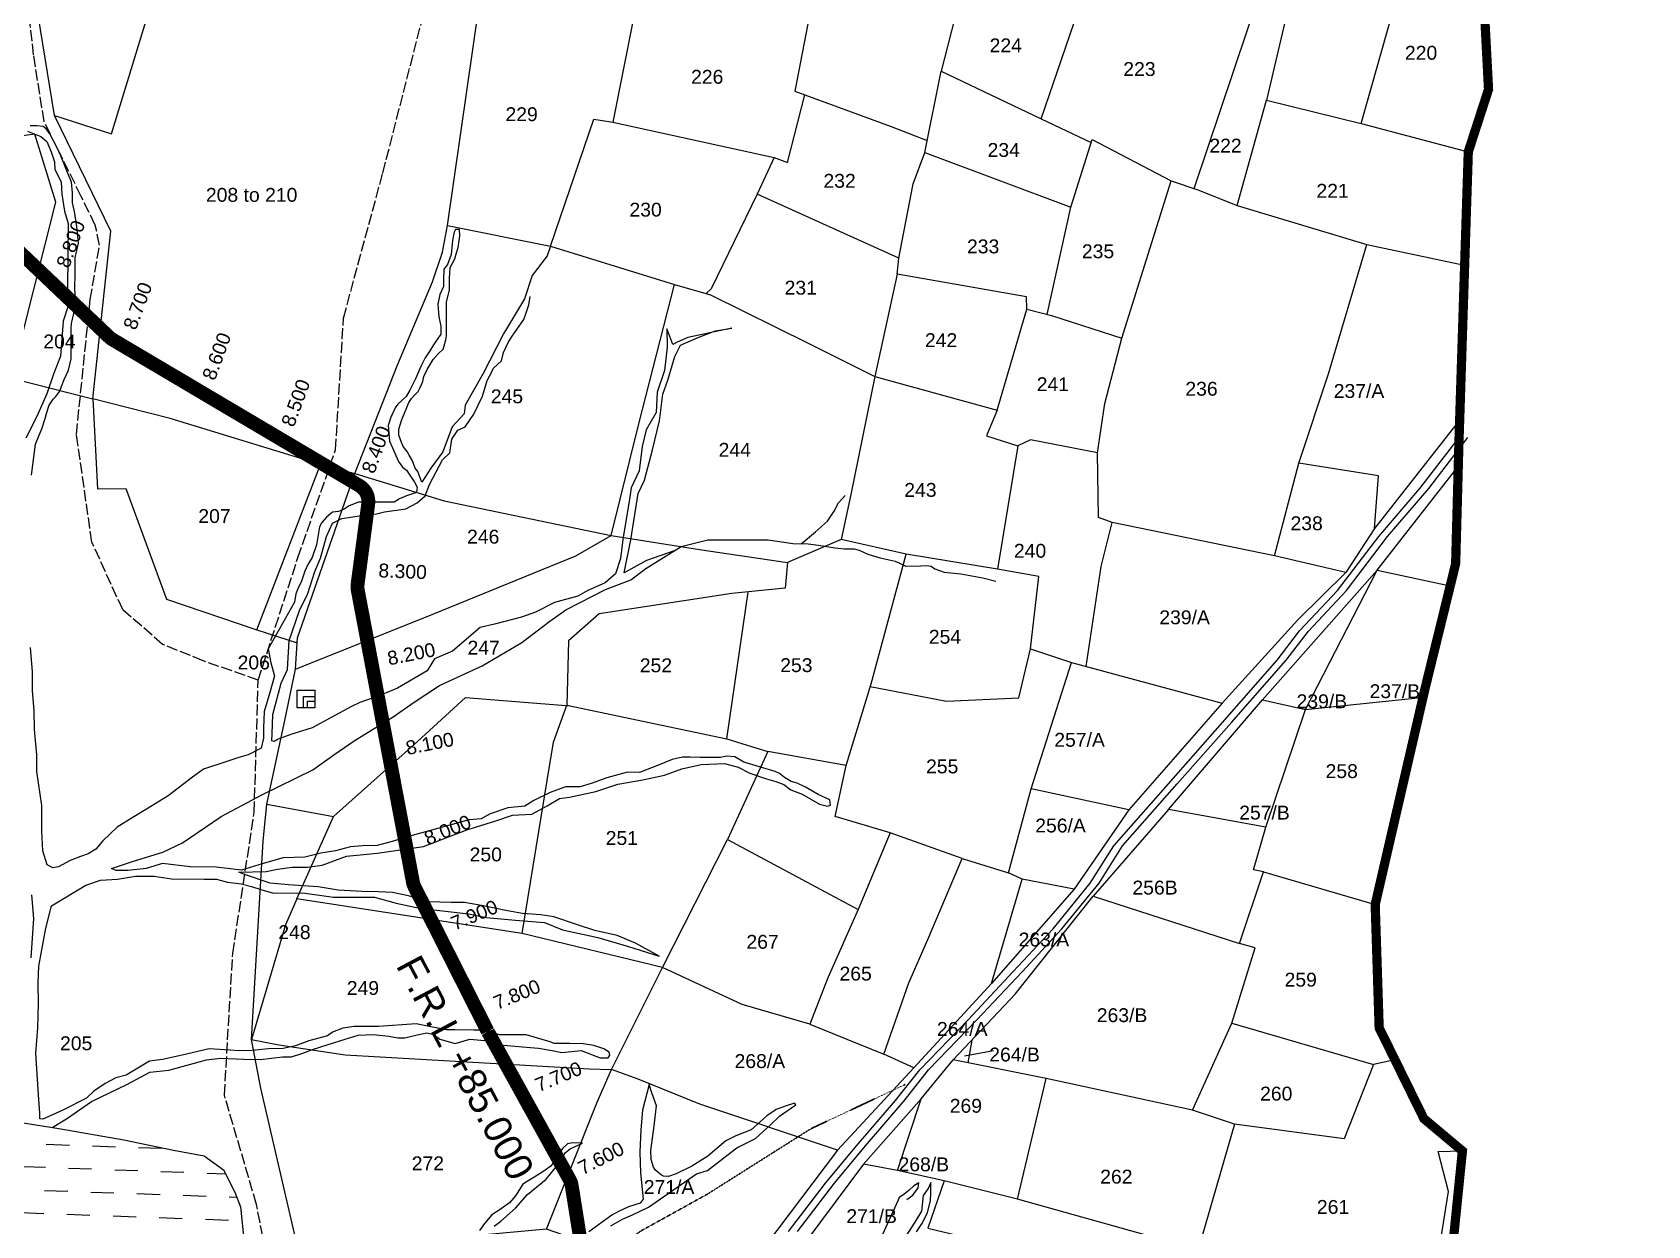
# Model space of a CAD drawing. Header units: inches. Extents: x 339104 to 349025, y 1581789 to 1595836.
# Drawn here: x 345108 to 346856, y 1591381 to 1592672 of the extents above; entities that cross this region are included whole.
import ezdxf

# ---------------------------------------------------------------- set-up
doc = ezdxf.new("R2010")
doc.units = ezdxf.units.IN
doc.header["$MEASUREMENT"] = 0
doc.header["$PDMODE"] = 32
doc.header["$PDSIZE"] = 5
for name, pattern in [('ACAD_ISO02W100', [15, 12, -3]), ('ACAD_ISO03W100', [30, 12, -18]), ('ACAD_ISO07W100', [3, 0, -3]), ('BORDER', [1.75, 0.5, -0.25, 0.5, -0.25, 0, -0.25])]:
    doc.linetypes.add(name, pattern=pattern)
for name, color, linetype in [('BLOCK', 7, 'Continuous'), ('CARTTRACK', 30, 'ACAD_ISO02W100'), ('NALA', 4, 'Continuous'), ('SQUAREWELL', 5, 'Continuous'), ('SURVEY_BND', 7, 'Continuous'), ('SURVEY_NO', 7, 'Continuous'), ('WATER_BODY', 4, 'Continuous')]:
    doc.layers.add(name, color=color, linetype=linetype)
for name, color, linetype, lineweight in [('FOOTPATH', 150, 'ACAD_ISO07W100', 30), ('ROAD', 1, 'Continuous', 25), ('VILL_BOUNDARY', 6, 'BORDER', 30)]:
    doc.layers.add(name, color=color, linetype=linetype, lineweight=lineweight)
doc.styles.get("Standard").update_dxf_attribs({"font": 'arial.ttf'})
doc.dimstyles.get("Standard").update_dxf_attribs({"dimtxt": 0.18, "dimasz": 0.18, "dimexe": 0.18, "dimexo": 0.0625, "dimgap": 0.09, "dimtad": 0, "dimtih": 1, "dimtoh": 1, "dimdec": 4, "dimzin": 0, "dimdsep": 46, "dimtxsty": 'Standard', "dimcen": 0.09, "dimadec": 0, "dimazin": 0, "dimtfac": 1, "dimtdec": 4, "dimtofl": 0, "dimtmove": 0, "dimatfit": 3, "dimfxl": 0, "dimtolj": 1, "dimtzin": 0, "dimarcsym": 0})

msp = doc.modelspace()

# ---------------------------------------------------------------- hatches: boundary and pattern name
at = {"layer": 'WATER_BODY', "linetype": 'ByBlock'}
h = msp.add_hatch(dxfattribs=at)
h.set_pattern_fill('DASH', color=256, scale=200, angle=177.9590255, style=0)
h.paths.add_polyline_path([(344964.6, 1591129.5), (344996, 1591088), (345027.7, 1591065.9), (345091.2, 1591058.7), (345186.1, 1591036.4), (345286.1, 1591023.6), (345344.1, 1591019.9), (345353.1, 1591025.4), (345355.7, 1591049.9), (345355.7, 1591068.3), (345361.4, 1591114.8), (345356.5, 1591164.7), (345344.2, 1591229.5), (345344.3, 1591254), (345342.4, 1591309), (345333.2, 1591400.8), (345326.8, 1591416.8), (345314.5, 1591441), (345293.6, 1591456.2), (345260.6, 1591462.1), (345206.9, 1591473.6), (345136.3, 1591485.8), (345088.8, 1591493.2), (345060.3, 1591498.9), (345001.1, 1591514.7), (344976.5, 1591509.5), (344962.5, 1591494.2), (344936.4, 1591464.7), (344914.3, 1591428.8), (344898.6, 1591400.2), (344869.2, 1591376.9), (344857.2, 1591360.5), (344857.2, 1591342), (344860.6, 1591305.6), (344874.1, 1591286.3), (344893.5, 1591251.8), (344926.3, 1591192.5)])
h.paths.add_polyline_path([(344933, 1591350.7), (345338.1, 1591349.4), (345338.3, 1591404.2), (344933.1, 1591405.5)], flags=24)

# ---------------------------------------------------------------- linework, layer by layer
at = {"layer": 'BLOCK', "color": 1, "const_width": 15}
msp.add_lwpolyline([(345083.9, 1592444.1), (345191, 1592342.4, 0.05624), (345194.6, 1592339.7), (345461.7, 1592181.6, -0.300658), (345471.3, 1592161.7), (345459.8, 1592074.8, 0.07986), (345460, 1592068.5), (345519.7, 1591752.5, 0.07066), (345521.5, 1591747.2), (345600.6, 1591590.9, 0.009051), (345601, 1591590.3), (345689.3, 1591430.5, -0.08697), (345691.6, 1591424), (345733.1, 1591163.3, -0.023041)], format="xyb", dxfattribs=at)
at = {"layer": 'BLOCK', "color": 2}
for p in [(345126.9, 1592403.3), (345200.7, 1592336.1), (345286.7, 1592285.2), (345372.8, 1592234.2), (345458.8, 1592183.3), (345461.7, 1592089.1), (345474.7, 1591990.6), (345493.2, 1591892.4), (345511.8, 1591794.1), (345545, 1591700.8), (345590.2, 1591611.6), (345637.8, 1591523.6), (345686.2, 1591436.1)]:
    msp.add_point(p, dxfattribs=at)
at = {"layer": 'CARTTRACK'}
for points in [[(345352.2, 1591971), (345292.7, 1591992), (345248.7, 1592009.8), (345205.5, 1592047.4), (345172.2, 1592120.4), (345155.4, 1592237.1), (345170.4, 1592383), (345180.4, 1592442), (345175.9, 1592463.7), (345160.6, 1592494.8), (345120.4, 1592575.8), (345109.1, 1592647.9), (345096.6, 1592758.2), (345072.4, 1592886.6), (345056.3, 1592973.8), (345038.3, 1593107.1), (345033.1, 1593146.6), (344987.1, 1593258.8), (344978.7, 1593282.7)], [(345371.4, 1591295.3), (345350.4, 1591403.5), (345315.6, 1591521.9), (345324.7, 1591675.3), (345347.9, 1591827.7), (345352.2, 1591971), (345395.2, 1592103.8), (345436, 1592220.4), (345444.5, 1592362.9), (345487.1, 1592520), (345536.8, 1592713.7)]]:
    msp.add_lwpolyline(points, dxfattribs=at)
at = {"layer": 'FOOTPATH', "ltscale": 0.0001}
msp.add_lwpolyline([(345525.8, 1591205.2), (345566.2, 1591239.1), (345680.7, 1591311.1), (345765.9, 1591374.5), (345838.2, 1591414.5), (345950.4, 1591485.4), (346033.3, 1591524.3), (346052.5, 1591533.3)], dxfattribs=at)
at = {"layer": 'NALA'}
for points in [[(345102.6, 1592565.2), (345116.9, 1592559.4), (345123.4, 1592554.2), (345128, 1592542.9), (345131.6, 1592532.3), (345132, 1592523.8), (345138.8, 1592510.4), (345139.5, 1592497), (345142.6, 1592478.8), (345146.4, 1592465.5), (345145.6, 1592394.9), (345146.4, 1592376.1), (345141.1, 1592359.5), (345138.1, 1592321.8), (345130.6, 1592302.4), (345123.3, 1592281), (345112.1, 1592255.8), (345100.7, 1592232.9)], [(345106.9, 1592193.1), (345111.1, 1592226.7), (345115.1, 1592236.4), (345117.9, 1592243.3), (345121.5, 1592254.2), (345122.9, 1592259.9), (345126.1, 1592268.9), (345130.4, 1592275.2), (345133.2, 1592278), (345137.3, 1592284), (345139.8, 1592290), (345142.3, 1592296.5), (345146.8, 1592306.8), (345149.7, 1592318.8), (345149.7, 1592338), (345149.8, 1592351.4), (345150, 1592357.1), (345152.5, 1592368), (345154.5, 1592379.1), (345153.8, 1592396.1), (345153.9, 1592410.4), (345153.9, 1592428.4), (345157.7, 1592444), (345156, 1592462.1), (345153.4, 1592478.4), (345151.3, 1592487.6), (345151.1, 1592498.7), (345150.1, 1592510), (345145.2, 1592522.4), (345138.5, 1592538.6), (345134.6, 1592547.3), (345130.6, 1592554.9), (345126.7, 1592562.5), (345122.7, 1592568), (345119.5, 1592570.3), (345112.6, 1592571), (345105.5, 1592571.2)], [(345668.6, 1592440.8), (345665.1, 1592430.4), (345648.8, 1592409), (345640.4, 1592384), (345617.9, 1592346.1), (345595.7, 1592303.2), (345576.4, 1592268.9), (345575.3, 1592259.2), (345562.2, 1592245.3), (345552.1, 1592218.4), (345539.1, 1592200.7), (345529.5, 1592185.5), (345526.7, 1592191.9), (345524.9, 1592196.9), (345522.1, 1592200.7), (345519.2, 1592208.5), (345515.8, 1592214.5), (345513.4, 1592218.5), (345509.2, 1592224), (345507.3, 1592228.4), (345504.5, 1592236.4), (345504.5, 1592242.6), (345507.7, 1592253.1), (345512.3, 1592264.5), (345515.2, 1592271.6), (345518, 1592276), (345521.2, 1592279.2), (345525.4, 1592283.4), (345527.4, 1592287.7), (345530.6, 1592294.5), (345531.6, 1592299.7), (345535, 1592307.4), (345541.7, 1592318.3), (345546.9, 1592324.2), (345552.3, 1592329.4), (345553.7, 1592332.8), (345555.3, 1592339.6), (345556.1, 1592343.9), (345556.1, 1592351.3), (345556.2, 1592358.3), (345556.2, 1592366.7), (345556.2, 1592373), (345556.2, 1592380.4), (345559.3, 1592393.5), (345559.3, 1592405.7), (345560.2, 1592417.6), (345565.2, 1592427.2), (345566.8, 1592433.5), (345568.6, 1592439.5), (345570.6, 1592451.9), (345570.1, 1592459), (345565.9, 1592459), (345564.3, 1592456.1), (345563.5, 1592452.7), (345562.4, 1592446.9), (345561.2, 1592432), (345557.2, 1592421), (345553, 1592415.8), (345552.9, 1592404.3), (345552.9, 1592397.1), (345548.7, 1592388.6), (345546.5, 1592378.1), (345547.6, 1592364.3), (345549.8, 1592354.2), (345549.8, 1592345.6), (345546.1, 1592339.8), (345541.9, 1592333.9), (345537.9, 1592327.7), (345533.1, 1592320), (345528.1, 1592310.5), (345522.6, 1592297.3), (345516.4, 1592285), (345512.4, 1592278.2), (345503.4, 1592269.7), (345500.4, 1592265.7), (345497.2, 1592258.5), (345496, 1592256.8), (345492.9, 1592246.9), (345494.5, 1592229.8), (345497.7, 1592222.6), (345501.2, 1592214.2), (345504.2, 1592207.6), (345508.4, 1592201.6), (345512.6, 1592198.4), (345521.3, 1592185.5), (345524.3, 1592179.9), (345523.5, 1592174.1), (345512.7, 1592170.6), (345505.1, 1592167.4), (345499.5, 1592163.8), (345471.5, 1592163.9), (345460.9, 1592163.9), (345450.7, 1592159.6), (345445.3, 1592156), (345439, 1592153.8), (345432.6, 1592152.9), (345426.2, 1592147.5), (345421, 1592141.9), (345418.6, 1592137.2), (345415.5, 1592117.5), (345410.6, 1592103.8), (345405.8, 1592096.2), (345402.8, 1592089.2), (345398.6, 1592077.3), (345396, 1592071.7), (345393, 1592064.6), (345391.5, 1592055.6), (345375.2, 1592026.6), (345367.6, 1592013.1), (345363, 1592004.9), (345366, 1591989.7), (345369.9, 1591975.9), (345364.9, 1591957.8), (345358.6, 1591937.1), (345358, 1591919.6), (345357.9, 1591908.2), (345355.5, 1591897.6), (345341.5, 1591890.4), (345331.3, 1591887.2), (345318.1, 1591883.1), (345293, 1591874.8), (345281.2, 1591866), (345254.7, 1591845.7), (345231.3, 1591831.4), (345215.7, 1591821.9), (345199.7, 1591812), (345184.1, 1591797), (345176.4, 1591788.1), (345168, 1591783.1), (345159.9, 1591780.3), (345148.5, 1591776), (345136.1, 1591768.9), (345129.9, 1591767.9), (345123.9, 1591771.1), (345119.2, 1591786.4), (345118, 1591807.8), (345118.1, 1591835.2), (345112.4, 1591872.3), (345112.5, 1591890.2), (345110, 1591917.5), (345109.8, 1591937.9), (345107.9, 1591960), (345108, 1591979.9), (345105.9, 1592006.3)], [(345802.5, 1592111), (345772.7, 1592100.7), (345748.5, 1592087.4), (345755.6, 1592122.9), (345763.7, 1592173), (345770.5, 1592187.5), (345779.2, 1592220.5), (345786.5, 1592251.8), (345790.2, 1592280.5), (345795.5, 1592295.9), (345803.1, 1592321.6), (345809.4, 1592333.7), (345829.3, 1592342.4), (345847.3, 1592349.2), (345865, 1592352.1), (345817.3, 1592342), (345805.8, 1592336.8), (345800.9, 1592334.3), (345798.8, 1592340.2), (345796.8, 1592346.1), (345794.5, 1592351.2), (345795, 1592331.4), (345792.2, 1592306.1), (345784.1, 1592282.9), (345782.9, 1592260.8), (345772.1, 1592241.9), (345767.9, 1592224.1), (345764.6, 1592197.7), (345756.1, 1592179.4), (345754, 1592166.9), (345747, 1592123.5), (345744.3, 1592102.8), (345739, 1592086.2), (345727.7, 1592076.4), (345709.2, 1592068.1), (345698.2, 1592062), (345672.9, 1592055), (345652.4, 1592044.5), (345637.1, 1592039.4), (345608, 1592031.6), (345592.6, 1592028), (345562.7, 1592002.3), (345543.1, 1591994), (345535, 1591981), (345503.1, 1591962.3), (345483.9, 1591954.3), (345462.1, 1591946.7), (345453.2, 1591942.5), (345410.6, 1591919.6), (345387.6, 1591912.4), (345374, 1591907.2), (345369.4, 1591904.8), (345366.9, 1591905.3), (345367.2, 1591912.8), (345368.1, 1591934), (345377.2, 1591967.9), (345384, 1591982.5), (345385.9, 1592014.1), (345397, 1592046.3), (345405.8, 1592065), (345413.4, 1592088.6), (345419.8, 1592103.2), (345426.3, 1592126.7), (345432.6, 1592141.1), (345442.8, 1592146.2), (345463.9, 1592149.2), (345480.1, 1592151.2), (345488.9, 1592153.2), (345512, 1592156.5), (345524.4, 1592163.1), (345533.1, 1592170.5), (345537.5, 1592182.8), (345551.9, 1592209.4), (345559.6, 1592217.3), (345561.7, 1592232), (345568.2, 1592241.5), (345576.2, 1592245.3), (345585.5, 1592259), (345595, 1592278.5), (345600, 1592295.4), (345605.2, 1592304.9), (345606.5, 1592308.5), (345615.7, 1592316.9), (345617.6, 1592325.6), (345622.7, 1592336.4), (345627.1, 1592343.3), (345639.8, 1592361.6), (345642.4, 1592368.8), (345645.2, 1592377.3), (345646.5, 1592386.5)], [(345940.1, 1592118.8), (345955.4, 1592131.5), (345968.4, 1592143.3), (345975.7, 1592153.9), (345980.3, 1592163.1), (345987.5, 1592171)], [(345129.2, 1591486.9), (345144.8, 1591496.3), (345171.7, 1591514.9), (345209.9, 1591533.3), (345234.8, 1591546.6), (345255.5, 1591548.7), (345296.1, 1591560), (345311.5, 1591561.9), (345336.6, 1591560.9), (345354.6, 1591560.5), (345378.7, 1591563.2), (345388.1, 1591563.2), (345400.6, 1591567.2), (345411.1, 1591571.3), (345428, 1591576.8), (345446.5, 1591582.6), (345460.4, 1591586.8), (345477.2, 1591587.5), (345493.7, 1591585.8), (345503.3, 1591583.9), (345510.9, 1591583.9), (345524.4, 1591587), (345534.6, 1591589.4), (345542.2, 1591587.5), (345548.7, 1591582.5), (345565.4, 1591577.9), (345581.3, 1591582.4), (345597.2, 1591581.1), (345613.5, 1591576.2), (345638.5, 1591574.3), (345655.8, 1591572.8), (345670.4, 1591570.3), (345680.8, 1591567.9), (345702, 1591570.2), (345722.4, 1591562.4), (345731.1, 1591562.4), (345732.7, 1591565), (345732, 1591568.3), (345726.3, 1591571.8), (345715.6, 1591575.7), (345703.9, 1591577.4), (345689.5, 1591577.8), (345672.6, 1591577.9), (345668.4, 1591579.4), (345642.2, 1591587.1), (345626.9, 1591587.3), (345613, 1591587.3), (345601, 1591591.4), (345592.3, 1591592), (345585.6, 1591592), (345564.9, 1591592.5), (345555.8, 1591592.7), (345546.8, 1591594.4), (345537.2, 1591596.2), (345523.3, 1591599.2), (345482.3, 1591596.2), (345470.2, 1591596.1), (345456.2, 1591596.1), (345443.9, 1591594.3), (345432.6, 1591589.9), (345427.1, 1591586), (345406.9, 1591580.6), (345392.5, 1591575.2), (345379.4, 1591572.2), (345363.2, 1591572), (345345.7, 1591570), (345330.9, 1591569.8), (345321.8, 1591570.7), (345299, 1591572), (345269.9, 1591565.2), (345248.5, 1591560.3), (345234.6, 1591558.5), (345209.3, 1591543.5), (345198, 1591540.6), (345186.4, 1591534.6), (345174.3, 1591526.2), (345166.2, 1591518.5), (345140.6, 1591505.5), (345119.1, 1591496), (345116, 1591496.2), (345116, 1591502.3), (345114.4, 1591522), (345111.4, 1591567.1), (345113.6, 1591594.7), (345114.3, 1591620.8), (345114.2, 1591643.5), (345114.6, 1591661.3), (345122.3, 1591702.5), (345128.4, 1591726.8), (345165.5, 1591749.2), (345181.5, 1591754.4), (345200, 1591755.6), (345219.5, 1591759), (345239.7, 1591759), (345258.4, 1591756), (345293.7, 1591755.7), (345307, 1591755.6), (345318.9, 1591752.3), (345333.8, 1591750.6), (345344.8, 1591747.8), (345355.2, 1591744.3), (345368.9, 1591740.5), (345400.4, 1591740.8), (345433.7, 1591736.1), (345478, 1591736), (345501.6, 1591729.5), (345527, 1591724.2), (345579.8, 1591718), (345599.1, 1591714), (345630.9, 1591711.2), (345662, 1591708.6), (345681.8, 1591700.9), (345719.8, 1591692.4), (345752.9, 1591682.7), (345786.1, 1591672.2), (345760.8, 1591686.2), (345740.8, 1591694.8), (345716.5, 1591699.9), (345697.8, 1591706.1), (345672.3, 1591714.7), (345658, 1591716.9), (345638.2, 1591718.4), (345622, 1591721.5), (345593.8, 1591727.3), (345575.5, 1591730.2), (345561.2, 1591730.3), (345536.7, 1591731.2), (345515.1, 1591737.7), (345497.6, 1591741.3), (345482.5, 1591742.1), (345464.6, 1591742.2), (345438.8, 1591743.7), (345417.1, 1591747.3), (345384.9, 1591749.5), (345365.3, 1591751.4), (345338.5, 1591760.3), (345331.3, 1591763.2), (345360.8, 1591764.1), (345373.1, 1591766.6), (345389.1, 1591768.6), (345405.7, 1591768.6), (345421.5, 1591770.8), (345447.8, 1591780.6), (345480.9, 1591783.8), (345531.2, 1591791.1), (345578, 1591809), (345609.4, 1591818.6), (345627.5, 1591824.8), (345648.3, 1591826.1), (345664.9, 1591835), (345678.3, 1591843.1), (345689.3, 1591844.5), (345717.8, 1591850.5), (345741.7, 1591858.3), (345768.6, 1591863), (345792.1, 1591868.1), (345810.7, 1591875), (345831.9, 1591879.7), (345856.9, 1591880.9), (345871.8, 1591876.7), (345884.3, 1591870.2), (345902.3, 1591864.3), (345912.5, 1591861.2), (345921.2, 1591858), (345928.9, 1591852.2), (345940.9, 1591847.7), (345959.8, 1591836.8), (345968.5, 1591834.5), (345971.6, 1591835.7), (345971.2, 1591841.6), (345958.5, 1591847.2), (345944.8, 1591855.3), (345935.5, 1591859.7), (345929.1, 1591861.4), (345922, 1591865.8), (345916.4, 1591870), (345911.8, 1591872.3), (345878.1, 1591882.2), (345868.1, 1591888.2), (345859.2, 1591888.7), (345852.5, 1591887.5), (345842.8, 1591887.5), (345830.3, 1591887.5), (345819.7, 1591887.6), (345811.4, 1591887.6), (345800.2, 1591885.1), (345784.5, 1591878.7), (345765.1, 1591871.1), (345752, 1591871.4), (345729.7, 1591865.2), (345712.7, 1591859.2), (345700.6, 1591855.5), (345685, 1591855.6), (345668.4, 1591849.4), (345650.6, 1591840.7), (345641, 1591834.7), (345622.5, 1591832.7), (345603.3, 1591826.3), (345593.6, 1591820.9), (345580.7, 1591819.7), (345514.8, 1591802), (345497.1, 1591796.4), (345481.1, 1591791.9), (345465.1, 1591791.8), (345452, 1591790.6), (345435.8, 1591786.4), (345420, 1591783.8), (345402.6, 1591779.6), (345379.3, 1591778.9), (345357.5, 1591772.5), (345334.2, 1591765.5), (345306.6, 1591768.7), (345278.5, 1591769), (345248.7, 1591772.7), (345230.8, 1591767.1), (345211.2, 1591765.1), (345198.3, 1591765.1), (345193.4, 1591767.2), (345217.3, 1591775), (345248.9, 1591784.7), (345270.1, 1591795), (345312.3, 1591823.3), (345356.7, 1591847.4), (345411.3, 1591873.9), (345434.2, 1591890.3), (345457.3, 1591906.2), (345498.4, 1591931.5), (345520.9, 1591947.2), (345548.6, 1591965.3), (345594.5, 1591986.7), (345637.6, 1592011.9), (345667.8, 1592035.1), (345685.3, 1592047.3), (345728.1, 1592069.3), (345755.6, 1592079.6), (345771.8, 1592092), (345810, 1592115.7), (345838.8, 1592122.8), (345872.9, 1592123), (345904.4, 1592122.9), (345931, 1592118.9), (345947.7, 1592118.8), (345958.8, 1592117.2), (345976.4, 1592114.3), (345986.6, 1592113.1), (345991.9, 1592113.4), (345997.4, 1592113.3), (346002.8, 1592111.9), (346012.2, 1592107.5), (346025.5, 1592103.5), (346041.7, 1592100), (346053.3, 1592094.4), (346069.7, 1592094.8), (346075.7, 1592095), (346080.6, 1592094.3), (346084.8, 1592091.5), (346094.9, 1592087.8), (346112.9, 1592086.3), (346136.7, 1592081.8), (346150.6, 1592078.1)], [(345106.8, 1591738.5), (345109.1, 1591713.1), (345106.1, 1591670.4)], [(345734.1, 1591380.2), (345746.7, 1591387.5), (345757.5, 1591392.1), (345774.9, 1591400.4), (345826.8, 1591436.8), (345838.6, 1591440.2), (345859.5, 1591456.4), (345870.3, 1591464.7), (345890.7, 1591475), (345906.8, 1591489.8), (345916.7, 1591499.1), (345934.4, 1591511.4), (345932.9, 1591513.1), (345922.6, 1591509.8), (345913.1, 1591506.4), (345902.8, 1591499.3), (345885.7, 1591484.4), (345869.3, 1591477.8), (345858.3, 1591472.3), (345838.9, 1591455.6), (345821.6, 1591445.1), (345804.5, 1591436.6), (345796.4, 1591433.9), (345790.6, 1591434.3), (345787.3, 1591436.3), (345782, 1591441.1), (345780, 1591443.9), (345777.7, 1591452.3), (345777.1, 1591461.8), (345781, 1591488.6), (345783.5, 1591510.4), (345778.3, 1591524.5), (345775.3, 1591533.4), (345768.1, 1591505.6), (345766.4, 1591484.4), (345765.2, 1591460.2), (345766.1, 1591437.7), (345768.8, 1591409.4), (345765.8, 1591404.9), (345752.9, 1591401), (345742.2, 1591395.9), (345735.2, 1591391.8), (345710.3, 1591374)], [(345607.8, 1591380), (345615, 1591385.5), (345630.6, 1591399.4), (345643.7, 1591414.2), (345663.9, 1591431), (345673.2, 1591442.5), (345680.4, 1591453.2), (345684.9, 1591459.8), (345689.8, 1591463.7), (345695.5, 1591466.2), (345703.2, 1591469.9), (345692.5, 1591470.1), (345686.9, 1591469.3), (345681.7, 1591464.2), (345677.4, 1591457.5), (345668.9, 1591445.1), (345659.3, 1591438), (345638.6, 1591425.5), (345630.9, 1591412.9), (345624.3, 1591405.3), (345614.3, 1591398.2), (345605.2, 1591392.2), (345597.1, 1591382.9), (345591.9, 1591375.3)], [(346054.4, 1591408.9), (346060.7, 1591413.5), (346066.8, 1591421.6), (346067.4, 1591427), (346061.9, 1591423.6), (346057, 1591418.9), (346051.1, 1591414.3), (346046, 1591410.9), (346044.5, 1591407.5), (346024.2, 1591362.2)], [(346064.8, 1591373.7), (346070.8, 1591382.6), (346076.6, 1591394.5), (346080.1, 1591407.7), (346080.2, 1591416.1), (346080.2, 1591427.2), (346077.5, 1591420.7), (346072, 1591413.2), (346070.1, 1591396.1), (346063, 1591384.5), (346049.4, 1591363.2)]]:
    msp.add_lwpolyline(points, dxfattribs=at)
at = {"layer": 'ROAD'}
for points in [[(345926.4, 1591374.2), (345966.4, 1591426.6), (346000, 1591466.9), (346042, 1591515.9), (346068.3, 1591549.2), (346120.7, 1591603.5), (346169.6, 1591655.6), (346212.7, 1591701.7), (346252.9, 1591751.4), (346278.4, 1591791.7), (346337.6, 1591858.7), (346396.2, 1591925.4), (346455.4, 1591992.7), (346479.6, 1592024.3), (346520.6, 1592068), (346565.2, 1592126.5), (346609.9, 1592178.4), (346652.2, 1592233.7)], [(345936, 1591374.2), (345976, 1591426.6), (346009.6, 1591466.8), (346051.5, 1591515.8), (346077.9, 1591549.2), (346130.3, 1591603.5), (346179.2, 1591655.5), (346222.3, 1591701.7), (346262.5, 1591751.3), (346288, 1591791.7), (346347.2, 1591858.7), (346405.8, 1591925.4), (346465, 1591992.6), (346489.2, 1592024.2), (346530.2, 1592068), (346574.8, 1592126.5), (346619.4, 1592178.4), (346661.8, 1592233.7)]]:
    msp.add_lwpolyline(points, dxfattribs=at)
at = {"layer": 'SQUAREWELL'}
for points in [[(345394.4, 1591960.1), (345413.4, 1591960.1), (345413.4, 1591941.1), (345394.3, 1591941.1)], [(345401.3, 1591953.3), (345413.4, 1591953.3), (345413.4, 1591941.1), (345401.3, 1591941.1)], [(345405.7, 1591948.2), (345413.4, 1591948.2), (345413.4, 1591941.1), (345405.7, 1591941.1)]]:
    msp.add_lwpolyline(points, close=True, dxfattribs=at)
at = {"layer": 'SURVEY_BND'}
for points in [[(345419.5, 1592204.6), (345256.8, 1592254.4), (345188.6, 1592271.7), (345173.1, 1592275.5), (345192.6, 1592457.2), (345131.7, 1592582.2), (345193.4, 1592562.4), (345249.4, 1592745.7), (345271.8, 1592829.5), (345433.5, 1592770.2), (345518.7, 1592740.1), (345557, 1592729.1)], [(346124.4, 1592803), (345970.3, 1592830.9), (345952.9, 1592712), (345933.2, 1592608.7), (346037.4, 1592570.5), (346076.5, 1592555.2)], [(346546.3, 1592573.7), (346613.2, 1592810.9), (346674, 1592803.5)], [(345557.3, 1592463.2), (345592, 1592706.5), (345557, 1592729.1), (345572.1, 1592775.4), (345715.8, 1592755.2), (345768.9, 1592740.7), (345736, 1592575.2)], [(345131.7, 1592582.2), (345106.3, 1592737.9), (345095, 1592732.6)], [(346199.9, 1592578.8), (346239.8, 1592695.6), (346121.5, 1592747.6), (346091.6, 1592630.2)], [(346365.5, 1592503.3), (346437.6, 1592718.3), (346470.5, 1592712.8), (346443.6, 1592599)], [(346073.9, 1592542.1), (346091.6, 1592630.2), (346199.9, 1592578.8), (346253.9, 1592553.2)], [(345085.1, 1592298), (345133.2, 1592488.4), (345110.4, 1592562), (344953.8, 1592540.8), (344850.6, 1592576.8), (344732.8, 1592611.2), (344725.9, 1592494.7), (344715.9, 1592408), (344707.7, 1592309.6)], [(345910.6, 1592536.8), (345925.1, 1592531.5), (345944.1, 1592604.8)], [(346411.9, 1592485), (346443.6, 1592599), (346546.3, 1592573.7), (346662.2, 1592543.1)], [(345668.6, 1592440.8), (345715.7, 1592578.3), (345736, 1592575.2), (345910.6, 1592536.8), (345892.2, 1592497.3)], [(346206.2, 1592367), (346231.8, 1592483.1), (346254.9, 1592556.4), (346340.5, 1592511.5)], [(346045.7, 1592427.9), (346061.2, 1592508.5), (346073.9, 1592542.1), (346231.8, 1592483.1)], [(346260.9, 1592217.2), (346268.9, 1592270.4), (346287.3, 1592341.1), (346340.5, 1592511.5), (346369.3, 1592502), (346411.9, 1592485), (346552.3, 1592442.8)], [(346044, 1592410.4), (346045.7, 1592427.9), (345892.2, 1592497.3), (345842.6, 1592394.6), (345837.2, 1592389.6)], [(345457, 1592194.6), (345503.3, 1592313), (345540.8, 1592402.2), (345551.7, 1592434.2), (345557.3, 1592463.2), (345668.6, 1592440.8), (345802.7, 1592399.3)], [(346652.8, 1592252.6), (346560.6, 1592135.2), (346565.1, 1592192.1), (346478.7, 1592206), (346510.7, 1592302.8), (346552.3, 1592442.8), (346658.2, 1592420.4)], [(345734.4, 1592127.5), (345764.3, 1592248.7), (345802.7, 1592399.3), (345842, 1592388.3), (345948.4, 1592335.6), (346019.9, 1592299.6), (345993.8, 1592172.2), (345983.4, 1592123.4)], [(346184.4, 1592372.8), (346184.1, 1592386), (346044, 1592410.4), (346019.9, 1592299.6)], [(346152.2, 1592263.4), (346184.4, 1592372.8), (346211, 1592365.7), (346287.3, 1592341.1)], [(344994.6, 1592119.3), (345020.3, 1592233.1), (345043.1, 1592226.1), (345085.1, 1592298), (345173.1, 1592275.5), (345178.1, 1592178), (345208.9, 1592178.4), (345253.1, 1592058.8), (345350.6, 1592025.5), (345394.5, 1592011.5)], [(346019.9, 1592299.6), (346152.2, 1592263.4), (346140.8, 1592235.6), (346174.5, 1592224.7)], [(346248.4, 1591985.9), (346264.8, 1592094.1), (346276.6, 1592141.6), (346261.8, 1592147.1), (346260.9, 1592217.2), (346188.1, 1592231.3), (346174.5, 1592224.7), (346152.6, 1592091.1)], [(345350.6, 1592025.5), (345419.5, 1592204.6), (345457, 1592194.6)], [(345392.6, 1591982.8), (345394.8, 1592016.7), (345457, 1592194.6), (345553.4, 1592165.1), (345734.4, 1592127.5)], [(346560.6, 1592135.2), (346529.5, 1592087.7), (346452.3, 1592105.5), (346478.7, 1592206)], [(346563.5, 1592090.2), (346651.3, 1592202.2)], [(346452.3, 1592105.5), (346276.6, 1592141.6)], [(345361.4, 1591836.8), (345381.2, 1591927.5), (345392.6, 1591982.8), (345541.2, 1592042.5), (345696, 1592105.8), (345734.4, 1592127.5), (345830.1, 1592112.4), (345925.2, 1592098.5), (345922.5, 1592070.5), (345865.1, 1592064.7), (345721.3, 1592042.8), (345688.3, 1592013.6), (345686.2, 1591943.9)], [(345988.7, 1591878.7), (346015.6, 1591967.2), (346053.6, 1592107.3), (345983.4, 1592123.4), (345925.2, 1592098.5)], [(346014.7, 1591964.2), (346097.4, 1591948.3), (346175.8, 1591952.1), (346188.4, 1592005), (346197.4, 1592083.1), (346152.6, 1592091.1), (346053.6, 1592107.3)], [(346395.7, 1591946), (346477.6, 1592036.4), (346529.5, 1592087.7)], [(346439.5, 1591949.6), (346563.5, 1592090.2)], [(346485.9, 1591939.3), (346563.5, 1592090.2), (346642.6, 1592073.2)], [(345859.4, 1591907.6), (345882.5, 1592066.4)], [(346188.4, 1592005), (346232.5, 1591990.2)], [(346395.7, 1591946), (346294.7, 1591830.6), (346188.9, 1591853.5), (346232.5, 1591990.2), (346395.7, 1591946)], [(345638, 1591696.9), (345501.7, 1591717.7), (345394, 1591734.3), (345433.7, 1591823.3), (345524.8, 1591904.6), (345576.7, 1591952.3), (345690, 1591943.1)], [(346443.1, 1591811.8), (346337.8, 1591831.2), (346439.5, 1591949.6), (346485.9, 1591939.3)], [(346440.6, 1591763.5), (346429.8, 1591765.7), (346443.1, 1591811.8), (346485.9, 1591939.3), (346614.4, 1591952.7)], [(345789.9, 1591660.1), (345638, 1591696.9), (345664.9, 1591862.4), (345671.9, 1591903.9), (345686.2, 1591943.9), (345859.4, 1591907.6), (345892, 1591897.5), (345903.9, 1591893.7)], [(346036.3, 1591805.8), (345976.9, 1591823.5), (345988.7, 1591878.7), (345903.9, 1591893.7), (345860.4, 1591798.6), (346001.8, 1591722.8)], [(346294.7, 1591830.6), (346235.4, 1591744.9), (346179.1, 1591755.6), (346164.3, 1591762.5), (346188.9, 1591853.5)], [(345344.9, 1591582), (345357.7, 1591796.7), (345361.4, 1591836.8), (345433.7, 1591823.3)], [(346337.8, 1591831.2), (346256, 1591737.3), (346414.5, 1591686)], [(346114.3, 1591778.1), (346036.3, 1591805.8), (346001.8, 1591722.8), (345968.9, 1591649), (345949.3, 1591598.6), (346029.4, 1591566.2)], [(345949.3, 1591598.6), (345876.1, 1591619.9), (345789.9, 1591660.1), (345860.4, 1591798.6)], [(346146, 1591642.8), (346062, 1591551.4), (346029.4, 1591566.2), (346056.5, 1591643.5), (346077.2, 1591690.2), (346114.3, 1591778.1), (346164.3, 1591762.5)], [(346235.4, 1591744.9), (346146, 1591642.8), (346179.1, 1591755.6)], [(346406.2, 1591599.6), (346431.4, 1591681.2), (346414.5, 1591686), (346440.6, 1591763.5), (346561.4, 1591728.1)], [(345394, 1591734.3), (345381.7, 1591706.3), (345344.9, 1591582), (345374.4, 1591576.4), (345446.3, 1591565.3), (345710.5, 1591550.2), (345734.6, 1591549.6)], [(346363.5, 1591505.7), (346205.2, 1591539.8), (346104.7, 1591560.1), (346171.8, 1591631), (346256, 1591737.3)], [(346062, 1591551.4), (345979.5, 1591462.1), (345830.4, 1591512), (345763.6, 1591539), (345734.6, 1591549.6), (345789.9, 1591660.1)], [(346409.2, 1591490.5), (346363.5, 1591505.7), (346406.2, 1591599.6), (346559.6, 1591555)], [(345664.4, 1591376.6), (345534.8, 1591365), (345394.7, 1591358.1), (345355, 1591529.4), (345344.9, 1591582)], [(346124.6, 1591581.2), (346120.5, 1591556.9)], [(346094.7, 1591429), (346044.2, 1591440.1), (346069.8, 1591517.9), (346104.7, 1591560.1)], [(346582.8, 1591559.9), (346559.6, 1591555), (346527.8, 1591474.6), (346409.2, 1591490.5), (346374.2, 1591369.6)], [(345979.5, 1591462.1), (345887, 1591339.9), (345715.3, 1591359.2), (345664.4, 1591376.6), (345719.1, 1591514.4), (345734.6, 1591549.6)], [(346174.3, 1591409.2), (346205.2, 1591539.8)], [(346044.2, 1591440.1), (346007.4, 1591447.1), (346069.8, 1591517.9)], [(346627, 1591331.7), (346640.6, 1591417.6), (346629.5, 1591460.9), (346655.8, 1591461.4)], [(346007.4, 1591447.1), (345930.1, 1591343.4), (346054.2, 1591324)], [(346365.2, 1591355.8), (346174.3, 1591409.2), (346094.7, 1591429), (346077.1, 1591378), (346243.2, 1591338.1), (346248.5, 1591313)]]:
    msp.add_lwpolyline(points, dxfattribs=at)
at = {"layer": 'VILL_BOUNDARY', "color": 6, "linetype": 'ACAD_ISO03W100', "lineweight": -2, "ltscale": 3, "const_width": 10}
msp.add_lwpolyline([(346670.9, 1592862.5), (346684.1, 1592610.6), (346662.2, 1592543.1), (346652, 1592226.6), (346648.5, 1592097.1), (346615.5, 1591962.6), (346561.4, 1591728.1), (346565.7, 1591594.7), (346614.1, 1591496.4), (346655.8, 1591461.4), (346643, 1591335), (346653.7, 1591259.6), (346656.1, 1591059.4), (346685.9, 1590937.2), (346751.7, 1590923.9), (346797, 1590779.4), (346955.3, 1590653.4)], dxfattribs=at)
at = {"layer": 'WATER_BODY'}
msp.add_lwpolyline([(345088.8, 1591493.2), (345136.3, 1591485.8), (345206.9, 1591473.6), (345260.6, 1591462.1), (345293.6, 1591456.2), (345314.5, 1591441), (345326.8, 1591416.8), (345333.2, 1591400.8), (345342.4, 1591309), (345344.3, 1591254), (345344.2, 1591229.5), (345356.5, 1591164.7), (345361.4, 1591114.8), (345355.7, 1591068.3), (345355.7, 1591049.9), (345353.1, 1591025.4), (345344.1, 1591019.9), (345286.1, 1591023.6), (345186.1, 1591036.4), (345091.2, 1591058.7)], dxfattribs=at)

# ---------------------------------------------------------------- texts
at = {"layer": 'BLOCK', "color": 0}
for s, rotation, p in [('8.800', 69.7191, (345147.2, 1592416)), ('8.700', 69.7191, (345219.7, 1592349)), ('8.600', 69.7191, (345305.2, 1592294.5)), ('8.500', 69.7191, (345390.7, 1592244)), ('8.400', 69.7191, (345477.7, 1592193.5)), ('8.300', 357.647, (345482.1, 1592082.5)), ('8.200', 11.274, (345493.7, 1591987)), ('8.100', 11.274, (345513.7, 1591890)), ('8.000', 22.5839, (345535.9, 1591791.9)), ('7.900', 22.5839, (345564.9, 1591699.9)), ('7.800', 22.5839, (345610.9, 1591613.9)), ('7.700', 22.5839, (345655.9, 1591524.9)), ('7.600', 27.1975, (345703.4, 1591435))]:
    msp.add_text(s, height=15, rotation=rotation, dxfattribs=at).set_placement(p)
at = {"layer": 'BLOCK', "color": 1}
msp.add_text('F.R.L +85.000', height=30, rotation=297.9603, dxfattribs=at).set_placement((345500.8, 1591662.3))
at = {"layer": 'SURVEY_NO'}
for s, p in [('224', (346144, 1592650.7)), ('220', (346593.6, 1592642.7)), ('226', (345820.8, 1592616.7)), ('223', (346288.7, 1592625.1)), ('229', (345619.9, 1592576.2)), ('222', (346381.9, 1592542.2)), ('234', (346141.8, 1592537.5)), ('208 to 210', (345295.6, 1592488.9)), ('232', (345964.1, 1592504.1)), ('221', (346497.8, 1592493.3)), ('230', (345754.1, 1592472.9)), ('233', (346119.5, 1592433.1)), ('235', (346243.9, 1592427.8)), ('231', (345922.1, 1592388.4)), ('242', (346074, 1592331.6)), ('204', (345119.6, 1592330.2)), ('241', (346195, 1592283.9)), ('236', (346355.9, 1592279)), ('245', (345604, 1592270.8)), ('237/A', (346516.5, 1592276.6)), ('244', (345850.6, 1592212.9)), ('243', (346051.6, 1592169.5)), ('207', (345287.4, 1592141.2)), ('238', (346469.7, 1592133.4)), ('246', (345578.3, 1592118.9)), ('240', (346170.3, 1592103.6)), ('239/A', (346327.7, 1592031.6)), ('247', (345578.8, 1591998.7)), ('254', (346078.2, 1592010.5)), ('206', (345329.9, 1591982.7)), ('252', (345765.3, 1591979.6)), ('253', (345917.3, 1591979.8)), ('237/B', (346555.3, 1591951.6)), ('239/B', (346476.3, 1591940.7)), ('257/A', (346214, 1591899)), ('255', (346075.2, 1591870.2)), ('258', (346507.7, 1591865.1)), ('256/A', (346193.4, 1591806.2)), ('257/B', (346414.2, 1591820.2)), ('251', (345728.4, 1591792.7)), ('250', (345581.1, 1591774.9)), ('256B', (346298.6, 1591739)), ('248', (345374, 1591690.8)), ('267', (345880.7, 1591680.3)), ('263/A', (346175.4, 1591682.8)), ('265', (345981.5, 1591645.9)), ('259', (346463.3, 1591639.3)), ('249', (345448.1, 1591630.3)), ('263/B', (346260, 1591600.9)), ('264/A', (346087, 1591586)), ('205', (345137.7, 1591570.5)), ('268/A', (345867.9, 1591551.2)), ('264/B', (346143.6, 1591558.3)), ('260', (346436.8, 1591516)), ('269', (346100.8, 1591502.8)), ('272', (345518.4, 1591440.5)), ('268/B', (346045.4, 1591439.4)), ('262', (346263.7, 1591426.1)), ('271/A', (345769.6, 1591414.9)), ('261', (346498.3, 1591393.3)), ('271/B', (345988.9, 1591383.3))]:
    msp.add_text(s, height=15, dxfattribs=at).set_placement(p)

# ---------------------------------------------------------------- leaders
msp.add_leader([(346116.7, 1591564.5), (346148.3, 1591570.3)], dimstyle='Standard', override={"dimasz": 2, "dimgap": 0.09, "dimtad": 0}, dxfattribs=at)

doc.saveas('drawing.dxf')
